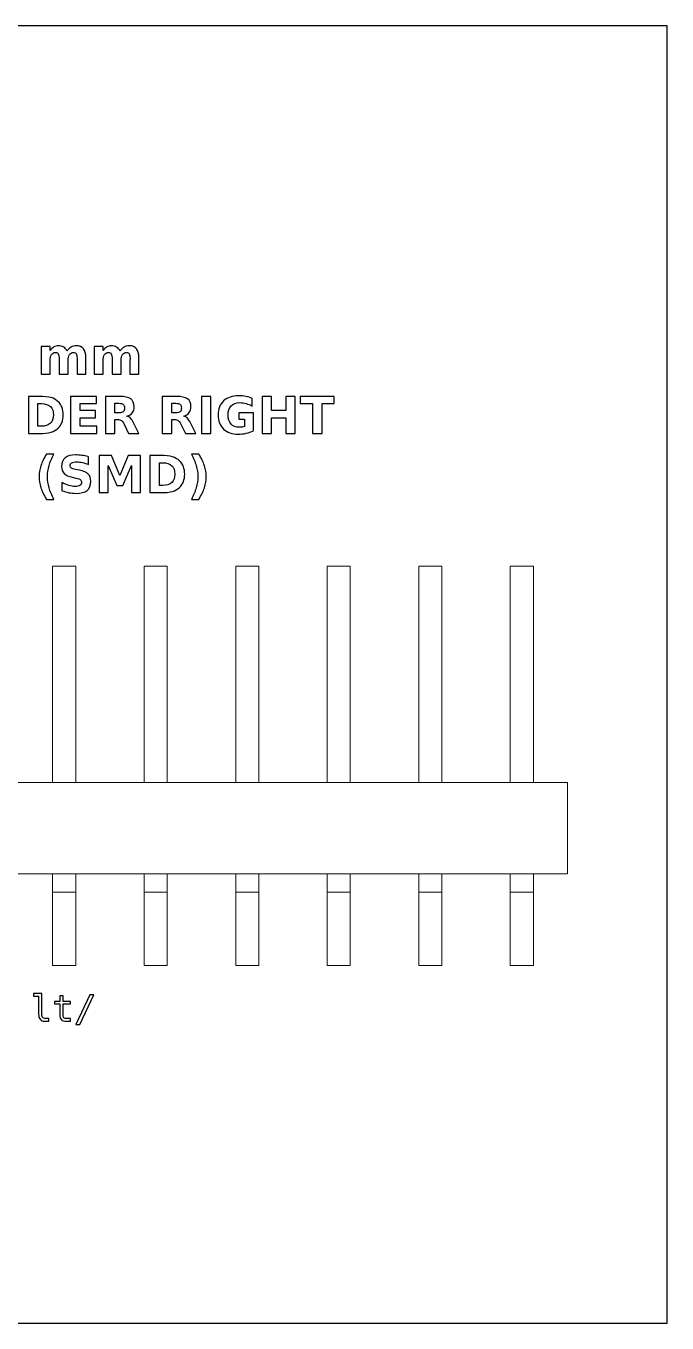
# Model space of a CAD drawing. Header units: centimetres. Extents: x -12.3 to -8.7, y -16.65 to -13.05.
# Drawn here: x -10.479 to -8.7, y -16.65 to -13.05 of the extents above; entities that cross this region are included whole.
import ezdxf

# ---------------------------------------------------------------- set-up
doc = ezdxf.new("R2010")
doc.units = ezdxf.units.CM
doc.header["$MEASUREMENT"] = 0
doc.layers.add('Layer 1', color=7, linetype='Continuous')

msp = doc.modelspace()

# ---------------------------------------------------------------- linework, layer by layer
at = {"layer": 'Layer 1', "color": 7}
msp.add_lwpolyline([(-12.3, -16.65), (-8.7, -16.65), (-8.7, -13.05), (-12.3, -13.05), (-12.3, -16.65)], close=True, dxfattribs=at)
at = {"layer": 'Layer 1', "color": 7, "lineweight": 20}
for points in [[(-10.405, -15.14955), (-10.341, -15.14955), (-10.341, -14.54955), (-10.405, -14.54955), (-10.405, -15.14955)], [(-10.151, -15.14955), (-10.087, -15.14955), (-10.087, -14.54955), (-10.151, -14.54955), (-10.151, -15.14955)], [(-9.897, -15.14955), (-9.833, -15.14955), (-9.833, -14.54955), (-9.897, -14.54955), (-9.897, -15.14955)], [(-9.643, -15.14955), (-9.579, -15.14955), (-9.579, -14.54955), (-9.643, -14.54955), (-9.643, -15.14955)], [(-9.389, -15.14955), (-9.325, -15.14955), (-9.325, -14.54955), (-9.389, -14.54955), (-9.389, -15.14955)], [(-9.135, -15.14955), (-9.071, -15.14955), (-9.071, -14.54955), (-9.135, -14.54955), (-9.135, -15.14955)], [(-12.024, -15.40355), (-8.976, -15.40355), (-8.976, -15.14955), (-12.024, -15.14955), (-12.024, -15.40355)], [(-10.405, -15.45455), (-10.341, -15.45455), (-10.341, -15.40355), (-10.405, -15.40355), (-10.405, -15.45455)], [(-10.151, -15.45455), (-10.087, -15.45455), (-10.087, -15.40355), (-10.151, -15.40355), (-10.151, -15.45455)], [(-9.897, -15.45455), (-9.833, -15.45455), (-9.833, -15.40355), (-9.897, -15.40355), (-9.897, -15.45455)], [(-9.643, -15.45455), (-9.579, -15.45455), (-9.579, -15.40355), (-9.643, -15.40355), (-9.643, -15.45455)], [(-9.389, -15.45455), (-9.325, -15.45455), (-9.325, -15.40355), (-9.389, -15.40355), (-9.389, -15.45455)], [(-9.135, -15.45455), (-9.071, -15.45455), (-9.071, -15.40355), (-9.135, -15.40355), (-9.135, -15.45455)], [(-10.405, -15.65755), (-10.341, -15.65755), (-10.341, -15.45455), (-10.405, -15.45455), (-10.405, -15.65755)], [(-10.151, -15.65755), (-10.087, -15.65755), (-10.087, -15.45455), (-10.151, -15.45455), (-10.151, -15.65755)], [(-9.897, -15.65755), (-9.833, -15.65755), (-9.833, -15.45455), (-9.897, -15.45455), (-9.897, -15.65755)], [(-9.643, -15.65755), (-9.579, -15.65755), (-9.579, -15.45455), (-9.643, -15.45455), (-9.643, -15.65755)], [(-9.389, -15.65755), (-9.325, -15.65755), (-9.325, -15.45455), (-9.389, -15.45455), (-9.389, -15.65755)], [(-9.135, -15.65755), (-9.071, -15.65755), (-9.071, -15.45455), (-9.135, -15.45455), (-9.135, -15.65755)]]:
    msp.add_lwpolyline(points, close=True, dxfattribs=at)
at = {"layer": 'Layer 1', "color": 250}
for points, knots in [([(-10.36502, -13.95242), (-10.36189, -13.94765), (-10.3582, -13.944), (-10.35389, -13.94151), (-10.35389, -13.94151), (-10.34959, -13.93899), (-10.34489, -13.93775), (-10.33974, -13.93775), (-10.33974, -13.93775), (-10.33087, -13.93775), (-10.32412, -13.94048), (-10.31949, -13.94596), (-10.31949, -13.94596), (-10.31485, -13.95141), (-10.31252, -13.95936), (-10.31252, -13.96978), (-10.31252, -13.96978), (-10.31252, -13.96978), (-10.31252, -14.01677), (-10.31252, -14.01677), (-10.31252, -14.01677), (-10.31252, -14.01677), (-10.33734, -14.01677), (-10.33734, -14.01677), (-10.33734, -14.01677), (-10.33734, -14.01677), (-10.33734, -13.97653), (-10.33734, -13.97653), (-10.33734, -13.97653), (-10.33729, -13.97594), (-10.33727, -13.97533), (-10.33724, -13.97467), (-10.33724, -13.97467), (-10.33722, -13.97404), (-10.3372, -13.97312), (-10.3372, -13.97192), (-10.3372, -13.97192), (-10.3372, -13.96646), (-10.33799, -13.96249), (-10.33962, -13.96004), (-10.33962, -13.96004), (-10.34122, -13.95757), (-10.3438, -13.95635), (-10.34738, -13.95635), (-10.34738, -13.95635), (-10.35208, -13.95635), (-10.35568, -13.95828), (-10.35824, -13.96214), (-10.35824, -13.96214), (-10.36078, -13.96599), (-10.3621, -13.97157), (-10.3622, -13.97888), (-10.3622, -13.97888), (-10.3622, -13.97888), (-10.3622, -14.01677), (-10.3622, -14.01677), (-10.3622, -14.01677), (-10.3622, -14.01677), (-10.38701, -14.01677), (-10.38701, -14.01677), (-10.38701, -14.01677), (-10.38701, -14.01677), (-10.38701, -13.97653), (-10.38701, -13.97653), (-10.38701, -13.97653), (-10.38701, -13.96799), (-10.38774, -13.96249), (-10.38922, -13.96004), (-10.38922, -13.96004), (-10.39068, -13.95757), (-10.39329, -13.95635), (-10.39705, -13.95635), (-10.39705, -13.95635), (-10.4018, -13.95635), (-10.40545, -13.9583), (-10.40801, -13.96218), (-10.40801, -13.96218), (-10.41057, -13.96606), (-10.41187, -13.97159), (-10.41187, -13.97881), (-10.41187, -13.97881), (-10.41187, -13.97881), (-10.41187, -14.01677), (-10.41187, -14.01677), (-10.41187, -14.01677), (-10.41187, -14.01677), (-10.43668, -14.01677), (-10.43668, -14.01677), (-10.43668, -14.01677), (-10.43668, -14.01677), (-10.43668, -13.93961), (-10.43668, -13.93961), (-10.43668, -13.93961), (-10.43668, -13.93961), (-10.41187, -13.93961), (-10.41187, -13.93961), (-10.41187, -13.93961), (-10.41187, -13.93961), (-10.41187, -13.95092), (-10.41187, -13.95092), (-10.41187, -13.95092), (-10.40883, -13.94654), (-10.40535, -13.94328), (-10.40142, -13.94106), (-10.40142, -13.94106), (-10.3975, -13.93885), (-10.39317, -13.93775), (-10.38844, -13.93775), (-10.38844, -13.93775), (-10.38313, -13.93775), (-10.3784, -13.93904), (-10.37433, -13.94161), (-10.37433, -13.94161), (-10.37024, -13.94419), (-10.36713, -13.94779), (-10.36502, -13.95242)], [0, 0, 0, 0, 0.0344828, 0.0344828, 0.0344828, 0.0344828, 0.0689655, 0.0689655, 0.0689655, 0.0689655, 0.1034483, 0.1034483, 0.1034483, 0.1034483, 0.137931, 0.137931, 0.137931, 0.137931, 0.1724138, 0.1724138, 0.1724138, 0.1724138, 0.2068966, 0.2068966, 0.2068966, 0.2068966, 0.2413793, 0.2413793, 0.2413793, 0.2413793, 0.2758621, 0.2758621, 0.2758621, 0.2758621, 0.3103448, 0.3103448, 0.3103448, 0.3103448, 0.3448276, 0.3448276, 0.3448276, 0.3448276, 0.3793103, 0.3793103, 0.3793103, 0.3793103, 0.4137931, 0.4137931, 0.4137931, 0.4137931, 0.4482759, 0.4482759, 0.4482759, 0.4482759, 0.4827586, 0.4827586, 0.4827586, 0.4827586, 0.5172414, 0.5172414, 0.5172414, 0.5172414, 0.5517241, 0.5517241, 0.5517241, 0.5517241, 0.5862069, 0.5862069, 0.5862069, 0.5862069, 0.6206897, 0.6206897, 0.6206897, 0.6206897, 0.6551724, 0.6551724, 0.6551724, 0.6551724, 0.6896552, 0.6896552, 0.6896552, 0.6896552, 0.7241379, 0.7241379, 0.7241379, 0.7241379, 0.7586207, 0.7586207, 0.7586207, 0.7586207, 0.7931034, 0.7931034, 0.7931034, 0.7931034, 0.8275862, 0.8275862, 0.8275862, 0.8275862, 0.862069, 0.862069, 0.862069, 0.862069, 0.8965517, 0.8965517, 0.8965517, 0.8965517, 0.9310345, 0.9310345, 0.9310345, 0.9310345, 0.9655172, 0.9655172, 0.9655172, 0.9655172, 1, 1, 1, 1]), ([(-10.21798, -13.95242), (-10.21485, -13.94765), (-10.21116, -13.944), (-10.20685, -13.94151), (-10.20685, -13.94151), (-10.20255, -13.93899), (-10.19785, -13.93775), (-10.1927, -13.93775), (-10.1927, -13.93775), (-10.18383, -13.93775), (-10.17708, -13.94048), (-10.17245, -13.94596), (-10.17245, -13.94596), (-10.16781, -13.95141), (-10.16548, -13.95936), (-10.16548, -13.96978), (-10.16548, -13.96978), (-10.16548, -13.96978), (-10.16548, -14.01677), (-10.16548, -14.01677), (-10.16548, -14.01677), (-10.16548, -14.01677), (-10.1903, -14.01677), (-10.1903, -14.01677), (-10.1903, -14.01677), (-10.1903, -14.01677), (-10.1903, -13.97653), (-10.1903, -13.97653), (-10.1903, -13.97653), (-10.19025, -13.97594), (-10.19023, -13.97533), (-10.1902, -13.97467), (-10.1902, -13.97467), (-10.19018, -13.97404), (-10.19016, -13.97312), (-10.19016, -13.97192), (-10.19016, -13.97192), (-10.19016, -13.96646), (-10.19095, -13.96249), (-10.19258, -13.96004), (-10.19258, -13.96004), (-10.19418, -13.95757), (-10.19676, -13.95635), (-10.20034, -13.95635), (-10.20034, -13.95635), (-10.20504, -13.95635), (-10.20864, -13.95828), (-10.2112, -13.96214), (-10.2112, -13.96214), (-10.21374, -13.96599), (-10.21506, -13.97157), (-10.21516, -13.97888), (-10.21516, -13.97888), (-10.21516, -13.97888), (-10.21516, -14.01677), (-10.21516, -14.01677), (-10.21516, -14.01677), (-10.21516, -14.01677), (-10.23997, -14.01677), (-10.23997, -14.01677), (-10.23997, -14.01677), (-10.23997, -14.01677), (-10.23997, -13.97653), (-10.23997, -13.97653), (-10.23997, -13.97653), (-10.23997, -13.96799), (-10.2407, -13.96249), (-10.24218, -13.96004), (-10.24218, -13.96004), (-10.24364, -13.95757), (-10.24625, -13.95635), (-10.25001, -13.95635), (-10.25001, -13.95635), (-10.25476, -13.95635), (-10.25841, -13.9583), (-10.26097, -13.96218), (-10.26097, -13.96218), (-10.26353, -13.96606), (-10.26483, -13.97159), (-10.26483, -13.97881), (-10.26483, -13.97881), (-10.26483, -13.97881), (-10.26483, -14.01677), (-10.26483, -14.01677), (-10.26483, -14.01677), (-10.26483, -14.01677), (-10.28964, -14.01677), (-10.28964, -14.01677), (-10.28964, -14.01677), (-10.28964, -14.01677), (-10.28964, -13.93961), (-10.28964, -13.93961), (-10.28964, -13.93961), (-10.28964, -13.93961), (-10.26483, -13.93961), (-10.26483, -13.93961), (-10.26483, -13.93961), (-10.26483, -13.93961), (-10.26483, -13.95092), (-10.26483, -13.95092), (-10.26483, -13.95092), (-10.26179, -13.94654), (-10.25831, -13.94328), (-10.25438, -13.94106), (-10.25438, -13.94106), (-10.25046, -13.93885), (-10.24613, -13.93775), (-10.2414, -13.93775), (-10.2414, -13.93775), (-10.23609, -13.93775), (-10.23136, -13.93904), (-10.22729, -13.94161), (-10.22729, -13.94161), (-10.2232, -13.94419), (-10.22009, -13.94779), (-10.21798, -13.95242)], [0, 0, 0, 0, 0.0344828, 0.0344828, 0.0344828, 0.0344828, 0.0689655, 0.0689655, 0.0689655, 0.0689655, 0.1034483, 0.1034483, 0.1034483, 0.1034483, 0.137931, 0.137931, 0.137931, 0.137931, 0.1724138, 0.1724138, 0.1724138, 0.1724138, 0.2068966, 0.2068966, 0.2068966, 0.2068966, 0.2413793, 0.2413793, 0.2413793, 0.2413793, 0.2758621, 0.2758621, 0.2758621, 0.2758621, 0.3103448, 0.3103448, 0.3103448, 0.3103448, 0.3448276, 0.3448276, 0.3448276, 0.3448276, 0.3793103, 0.3793103, 0.3793103, 0.3793103, 0.4137931, 0.4137931, 0.4137931, 0.4137931, 0.4482759, 0.4482759, 0.4482759, 0.4482759, 0.4827586, 0.4827586, 0.4827586, 0.4827586, 0.5172414, 0.5172414, 0.5172414, 0.5172414, 0.5517241, 0.5517241, 0.5517241, 0.5517241, 0.5862069, 0.5862069, 0.5862069, 0.5862069, 0.6206897, 0.6206897, 0.6206897, 0.6206897, 0.6551724, 0.6551724, 0.6551724, 0.6551724, 0.6896552, 0.6896552, 0.6896552, 0.6896552, 0.7241379, 0.7241379, 0.7241379, 0.7241379, 0.7586207, 0.7586207, 0.7586207, 0.7586207, 0.7931034, 0.7931034, 0.7931034, 0.7931034, 0.8275862, 0.8275862, 0.8275862, 0.8275862, 0.862069, 0.862069, 0.862069, 0.862069, 0.8965517, 0.8965517, 0.8965517, 0.8965517, 0.9310345, 0.9310345, 0.9310345, 0.9310345, 0.9655172, 0.9655172, 0.9655172, 0.9655172, 1, 1, 1, 1]), ([(-10.47218, -14.07815), (-10.47218, -14.07815), (-10.44419, -14.07815), (-10.44419, -14.07815), (-10.44419, -14.07815), (-10.42858, -14.07815), (-10.41696, -14.07926), (-10.40932, -14.08149), (-10.40932, -14.08149), (-10.40167, -14.08372), (-10.39511, -14.08749), (-10.38963, -14.09283), (-10.38963, -14.09283), (-10.38481, -14.09746), (-10.38124, -14.10282), (-10.37888, -14.10889), (-10.37888, -14.10889), (-10.37656, -14.11493), (-10.37538, -14.1218), (-10.37538, -14.12949), (-10.37538, -14.12949), (-10.37538, -14.13725), (-10.37656, -14.14417), (-10.37888, -14.15026), (-10.37888, -14.15026), (-10.38124, -14.15635), (-10.38481, -14.16171), (-10.38963, -14.16634), (-10.38963, -14.16634), (-10.39516, -14.17168), (-10.40177, -14.17545), (-10.40948, -14.17768), (-10.40948, -14.17768), (-10.4172, -14.17991), (-10.42877, -14.18102), (-10.44419, -14.18102), (-10.44419, -14.18102), (-10.44419, -14.18102), (-10.47218, -14.18102), (-10.47218, -14.18102), (-10.47218, -14.18102), (-10.47218, -14.18102), (-10.47218, -14.07815), (-10.47218, -14.07815)], [0, 0, 0, 0, 0.0909091, 0.0909091, 0.0909091, 0.0909091, 0.1818182, 0.1818182, 0.1818182, 0.1818182, 0.2727273, 0.2727273, 0.2727273, 0.2727273, 0.3636364, 0.3636364, 0.3636364, 0.3636364, 0.4545455, 0.4545455, 0.4545455, 0.4545455, 0.5454545, 0.5454545, 0.5454545, 0.5454545, 0.6363636, 0.6363636, 0.6363636, 0.6363636, 0.7272727, 0.7272727, 0.7272727, 0.7272727, 0.8181818, 0.8181818, 0.8181818, 0.8181818, 0.9090909, 0.9090909, 0.9090909, 0.9090909, 1, 1, 1, 1]), ([(-10.44565, -14.09821), (-10.44565, -14.09821), (-10.44565, -14.16096), (-10.44565, -14.16096), (-10.44565, -14.16096), (-10.44565, -14.16096), (-10.43615, -14.16096), (-10.43615, -14.16096), (-10.43615, -14.16096), (-10.42531, -14.16096), (-10.41703, -14.15828), (-10.41132, -14.15289), (-10.41132, -14.15289), (-10.4056, -14.14753), (-10.40273, -14.13972), (-10.40273, -14.12949), (-10.40273, -14.12949), (-10.40273, -14.11928), (-10.40558, -14.11152), (-10.41127, -14.10621), (-10.41127, -14.10621), (-10.41696, -14.10087), (-10.42526, -14.09821), (-10.43615, -14.09821), (-10.43615, -14.09821), (-10.43615, -14.09821), (-10.44565, -14.09821), (-10.44565, -14.09821)], [0, 0, 0, 0, 0.1428571, 0.1428571, 0.1428571, 0.1428571, 0.2857143, 0.2857143, 0.2857143, 0.2857143, 0.4285714, 0.4285714, 0.4285714, 0.4285714, 0.5714286, 0.5714286, 0.5714286, 0.5714286, 0.7142857, 0.7142857, 0.7142857, 0.7142857, 0.8571429, 0.8571429, 0.8571429, 0.8571429, 1, 1, 1, 1]), ([(-10.35506, -14.07815), (-10.35506, -14.07815), (-10.28347, -14.07815), (-10.28347, -14.07815), (-10.28347, -14.07815), (-10.28347, -14.07815), (-10.28347, -14.09821), (-10.28347, -14.09821), (-10.28347, -14.09821), (-10.28347, -14.09821), (-10.32853, -14.09821), (-10.32853, -14.09821), (-10.32853, -14.09821), (-10.32853, -14.09821), (-10.32853, -14.11736), (-10.32853, -14.11736), (-10.32853, -14.11736), (-10.32853, -14.11736), (-10.28618, -14.11736), (-10.28618, -14.11736), (-10.28618, -14.11736), (-10.28618, -14.11736), (-10.28618, -14.13742), (-10.28618, -14.13742), (-10.28618, -14.13742), (-10.28618, -14.13742), (-10.32853, -14.13742), (-10.32853, -14.13742), (-10.32853, -14.13742), (-10.32853, -14.13742), (-10.32853, -14.16096), (-10.32853, -14.16096), (-10.32853, -14.16096), (-10.32853, -14.16096), (-10.28197, -14.16096), (-10.28197, -14.16096), (-10.28197, -14.16096), (-10.28197, -14.16096), (-10.28197, -14.18102), (-10.28197, -14.18102), (-10.28197, -14.18102), (-10.28197, -14.18102), (-10.35506, -14.18102), (-10.35506, -14.18102), (-10.35506, -14.18102), (-10.35506, -14.18102), (-10.35506, -14.07815), (-10.35506, -14.07815)], [0, 0, 0, 0, 0.0833333, 0.0833333, 0.0833333, 0.0833333, 0.1666667, 0.1666667, 0.1666667, 0.1666667, 0.25, 0.25, 0.25, 0.25, 0.3333333, 0.3333333, 0.3333333, 0.3333333, 0.4166667, 0.4166667, 0.4166667, 0.4166667, 0.5, 0.5, 0.5, 0.5, 0.5833333, 0.5833333, 0.5833333, 0.5833333, 0.6666667, 0.6666667, 0.6666667, 0.6666667, 0.75, 0.75, 0.75, 0.75, 0.8333333, 0.8333333, 0.8333333, 0.8333333, 0.9166667, 0.9166667, 0.9166667, 0.9166667, 1, 1, 1, 1]), ([(-10.23213, -14.1421), (-10.23213, -14.1421), (-10.23213, -14.18102), (-10.23213, -14.18102), (-10.23213, -14.18102), (-10.23213, -14.18102), (-10.25866, -14.18102), (-10.25866, -14.18102), (-10.25866, -14.18102), (-10.25866, -14.18102), (-10.25866, -14.07815), (-10.25866, -14.07815), (-10.25866, -14.07815), (-10.25866, -14.07815), (-10.21814, -14.07815), (-10.21814, -14.07815), (-10.21814, -14.07815), (-10.20459, -14.07815), (-10.19464, -14.08043), (-10.18834, -14.08497), (-10.18834, -14.08497), (-10.18202, -14.08951), (-10.17886, -14.09671), (-10.17886, -14.10654), (-10.17886, -14.10654), (-10.17886, -14.11333), (-10.18051, -14.11893), (-10.18378, -14.12328), (-10.18378, -14.12328), (-10.18707, -14.12766), (-10.19203, -14.13088), (-10.19864, -14.13293), (-10.19864, -14.13293), (-10.19502, -14.13377), (-10.19175, -14.13563), (-10.18888, -14.13855), (-10.18888, -14.13855), (-10.18601, -14.14146), (-10.18312, -14.14588), (-10.18018, -14.15181), (-10.18018, -14.15181), (-10.18018, -14.15181), (-10.16576, -14.18102), (-10.16576, -14.18102), (-10.16576, -14.18102), (-10.16576, -14.18102), (-10.19403, -14.18102), (-10.19403, -14.18102), (-10.19403, -14.18102), (-10.19403, -14.18102), (-10.20657, -14.15546), (-10.20657, -14.15546), (-10.20657, -14.15546), (-10.20908, -14.15033), (-10.21165, -14.1468), (-10.21426, -14.14492), (-10.21426, -14.14492), (-10.21685, -14.14304), (-10.2203, -14.1421), (-10.22463, -14.1421), (-10.22463, -14.1421), (-10.22463, -14.1421), (-10.23213, -14.1421), (-10.23213, -14.1421)], [0, 0, 0, 0, 0.0625, 0.0625, 0.0625, 0.0625, 0.125, 0.125, 0.125, 0.125, 0.1875, 0.1875, 0.1875, 0.1875, 0.25, 0.25, 0.25, 0.25, 0.3125, 0.3125, 0.3125, 0.3125, 0.375, 0.375, 0.375, 0.375, 0.4375, 0.4375, 0.4375, 0.4375, 0.5, 0.5, 0.5, 0.5, 0.5625, 0.5625, 0.5625, 0.5625, 0.625, 0.625, 0.625, 0.625, 0.6875, 0.6875, 0.6875, 0.6875, 0.75, 0.75, 0.75, 0.75, 0.8125, 0.8125, 0.8125, 0.8125, 0.875, 0.875, 0.875, 0.875, 0.9375, 0.9375, 0.9375, 0.9375, 1, 1, 1, 1]), ([(-10.22096, -14.12378), (-10.21541, -14.12378), (-10.21141, -14.12274), (-10.20901, -14.12067), (-10.20901, -14.12067), (-10.20659, -14.1186), (-10.20539, -14.11519), (-10.20539, -14.11046), (-10.20539, -14.11046), (-10.20539, -14.10578), (-10.20659, -14.10242), (-10.20901, -14.1004), (-10.20901, -14.1004), (-10.21141, -14.09838), (-10.21541, -14.09737), (-10.22096, -14.09737), (-10.22096, -14.09737), (-10.22096, -14.09737), (-10.23213, -14.09737), (-10.23213, -14.09737), (-10.23213, -14.09737), (-10.23213, -14.09737), (-10.23213, -14.12378), (-10.23213, -14.12378), (-10.23213, -14.12378), (-10.23213, -14.12378), (-10.22096, -14.12378), (-10.22096, -14.12378)], [0, 0, 0, 0, 0.1428571, 0.1428571, 0.1428571, 0.1428571, 0.2857143, 0.2857143, 0.2857143, 0.2857143, 0.4285714, 0.4285714, 0.4285714, 0.4285714, 0.5714286, 0.5714286, 0.5714286, 0.5714286, 0.7142857, 0.7142857, 0.7142857, 0.7142857, 0.8571429, 0.8571429, 0.8571429, 0.8571429, 1, 1, 1, 1]), ([(-10.07435, -14.1421), (-10.07435, -14.1421), (-10.07435, -14.18102), (-10.07435, -14.18102), (-10.07435, -14.18102), (-10.07435, -14.18102), (-10.10088, -14.18102), (-10.10088, -14.18102), (-10.10088, -14.18102), (-10.10088, -14.18102), (-10.10088, -14.07815), (-10.10088, -14.07815), (-10.10088, -14.07815), (-10.10088, -14.07815), (-10.06036, -14.07815), (-10.06036, -14.07815), (-10.06036, -14.07815), (-10.04681, -14.07815), (-10.03686, -14.08043), (-10.03056, -14.08497), (-10.03056, -14.08497), (-10.02424, -14.08951), (-10.02108, -14.09671), (-10.02108, -14.10654), (-10.02108, -14.10654), (-10.02108, -14.11333), (-10.02273, -14.11893), (-10.026, -14.12328), (-10.026, -14.12328), (-10.02929, -14.12766), (-10.03425, -14.13088), (-10.04086, -14.13293), (-10.04086, -14.13293), (-10.03724, -14.13377), (-10.03397, -14.13563), (-10.0311, -14.13855), (-10.0311, -14.13855), (-10.02823, -14.14146), (-10.02534, -14.14588), (-10.0224, -14.15181), (-10.0224, -14.15181), (-10.0224, -14.15181), (-10.00798, -14.18102), (-10.00798, -14.18102), (-10.00798, -14.18102), (-10.00798, -14.18102), (-10.03625, -14.18102), (-10.03625, -14.18102), (-10.03625, -14.18102), (-10.03625, -14.18102), (-10.04879, -14.15546), (-10.04879, -14.15546), (-10.04879, -14.15546), (-10.0513, -14.15033), (-10.05387, -14.1468), (-10.05648, -14.14492), (-10.05648, -14.14492), (-10.05907, -14.14304), (-10.06252, -14.1421), (-10.06685, -14.1421), (-10.06685, -14.1421), (-10.06685, -14.1421), (-10.07435, -14.1421), (-10.07435, -14.1421)], [0, 0, 0, 0, 0.0625, 0.0625, 0.0625, 0.0625, 0.125, 0.125, 0.125, 0.125, 0.1875, 0.1875, 0.1875, 0.1875, 0.25, 0.25, 0.25, 0.25, 0.3125, 0.3125, 0.3125, 0.3125, 0.375, 0.375, 0.375, 0.375, 0.4375, 0.4375, 0.4375, 0.4375, 0.5, 0.5, 0.5, 0.5, 0.5625, 0.5625, 0.5625, 0.5625, 0.625, 0.625, 0.625, 0.625, 0.6875, 0.6875, 0.6875, 0.6875, 0.75, 0.75, 0.75, 0.75, 0.8125, 0.8125, 0.8125, 0.8125, 0.875, 0.875, 0.875, 0.875, 0.9375, 0.9375, 0.9375, 0.9375, 1, 1, 1, 1]), ([(-10.06318, -14.12378), (-10.05763, -14.12378), (-10.05363, -14.12274), (-10.05123, -14.12067), (-10.05123, -14.12067), (-10.04881, -14.1186), (-10.04761, -14.11519), (-10.04761, -14.11046), (-10.04761, -14.11046), (-10.04761, -14.10578), (-10.04881, -14.10242), (-10.05123, -14.1004), (-10.05123, -14.1004), (-10.05363, -14.09838), (-10.05763, -14.09737), (-10.06318, -14.09737), (-10.06318, -14.09737), (-10.06318, -14.09737), (-10.07435, -14.09737), (-10.07435, -14.09737), (-10.07435, -14.09737), (-10.07435, -14.09737), (-10.07435, -14.12378), (-10.07435, -14.12378), (-10.07435, -14.12378), (-10.07435, -14.12378), (-10.06318, -14.12378), (-10.06318, -14.12378)], [0, 0, 0, 0, 0.1428571, 0.1428571, 0.1428571, 0.1428571, 0.2857143, 0.2857143, 0.2857143, 0.2857143, 0.4285714, 0.4285714, 0.4285714, 0.4285714, 0.5714286, 0.5714286, 0.5714286, 0.5714286, 0.7142857, 0.7142857, 0.7142857, 0.7142857, 0.8571429, 0.8571429, 0.8571429, 0.8571429, 1, 1, 1, 1]), ([(-9.99223, -14.07815), (-9.99223, -14.07815), (-9.9657, -14.07815), (-9.9657, -14.07815), (-9.9657, -14.07815), (-9.9657, -14.07815), (-9.9657, -14.18102), (-9.9657, -14.18102), (-9.9657, -14.18102), (-9.9657, -14.18102), (-9.99223, -14.18102), (-9.99223, -14.18102), (-9.99223, -14.18102), (-9.99223, -14.18102), (-9.99223, -14.07815), (-9.99223, -14.07815)], [0, 0, 0, 0, 0.25, 0.25, 0.25, 0.25, 0.5, 0.5, 0.5, 0.5, 0.75, 0.75, 0.75, 0.75, 1, 1, 1, 1]), ([(-9.84727, -14.17338), (-9.85388, -14.1766), (-9.86074, -14.179), (-9.86787, -14.18062), (-9.86787, -14.18062), (-9.875, -14.18222), (-9.88233, -14.18302), (-9.88993, -14.18302), (-9.88993, -14.18302), (-9.90705, -14.18302), (-9.92062, -14.17822), (-9.93064, -14.16865), (-9.93064, -14.16865), (-9.94066, -14.15908), (-9.94567, -14.1461), (-9.94567, -14.12968), (-9.94567, -14.12968), (-9.94567, -14.1131), (-9.94056, -14.10007), (-9.93038, -14.09054), (-9.93038, -14.09054), (-9.92017, -14.08104), (-9.9062, -14.07629), (-9.88847, -14.07629), (-9.88847, -14.07629), (-9.88163, -14.07629), (-9.87507, -14.07693), (-9.86879, -14.07822), (-9.86879, -14.07822), (-9.86253, -14.07951), (-9.8566, -14.08142), (-9.85105, -14.08394), (-9.85105, -14.08394), (-9.85105, -14.08394), (-9.85105, -14.10522), (-9.85105, -14.10522), (-9.85105, -14.10522), (-9.85679, -14.10195), (-9.86251, -14.09953), (-9.86818, -14.09793), (-9.86818, -14.09793), (-9.87384, -14.09631), (-9.87953, -14.09551), (-9.88523, -14.09551), (-9.88523, -14.09551), (-9.89581, -14.09551), (-9.90395, -14.09847), (-9.90966, -14.10437), (-9.90966, -14.10437), (-9.91538, -14.11028), (-9.91825, -14.11872), (-9.91825, -14.12968), (-9.91825, -14.12968), (-9.91825, -14.14057), (-9.91549, -14.14899), (-9.90997, -14.15491), (-9.90997, -14.15491), (-9.90446, -14.16084), (-9.89663, -14.1638), (-9.88647, -14.1638), (-9.88647, -14.1638), (-9.88372, -14.1638), (-9.88116, -14.16364), (-9.87878, -14.16329), (-9.87878, -14.16329), (-9.87641, -14.16293), (-9.87429, -14.16239), (-9.87241, -14.16166), (-9.87241, -14.16166), (-9.87241, -14.16166), (-9.87241, -14.14167), (-9.87241, -14.14167), (-9.87241, -14.14167), (-9.87241, -14.14167), (-9.88859, -14.14167), (-9.88859, -14.14167), (-9.88859, -14.14167), (-9.88859, -14.14167), (-9.88859, -14.12389), (-9.88859, -14.12389), (-9.88859, -14.12389), (-9.88859, -14.12389), (-9.84727, -14.12389), (-9.84727, -14.12389), (-9.84727, -14.12389), (-9.84727, -14.12389), (-9.84727, -14.17338), (-9.84727, -14.17338)], [0, 0, 0, 0, 0.0454545, 0.0454545, 0.0454545, 0.0454545, 0.0909091, 0.0909091, 0.0909091, 0.0909091, 0.1363636, 0.1363636, 0.1363636, 0.1363636, 0.1818182, 0.1818182, 0.1818182, 0.1818182, 0.2272727, 0.2272727, 0.2272727, 0.2272727, 0.2727273, 0.2727273, 0.2727273, 0.2727273, 0.3181818, 0.3181818, 0.3181818, 0.3181818, 0.3636364, 0.3636364, 0.3636364, 0.3636364, 0.4090909, 0.4090909, 0.4090909, 0.4090909, 0.4545455, 0.4545455, 0.4545455, 0.4545455, 0.5, 0.5, 0.5, 0.5, 0.5454545, 0.5454545, 0.5454545, 0.5454545, 0.5909091, 0.5909091, 0.5909091, 0.5909091, 0.6363636, 0.6363636, 0.6363636, 0.6363636, 0.6818182, 0.6818182, 0.6818182, 0.6818182, 0.7272727, 0.7272727, 0.7272727, 0.7272727, 0.7727273, 0.7727273, 0.7727273, 0.7727273, 0.8181818, 0.8181818, 0.8181818, 0.8181818, 0.8636364, 0.8636364, 0.8636364, 0.8636364, 0.9090909, 0.9090909, 0.9090909, 0.9090909, 0.9545455, 0.9545455, 0.9545455, 0.9545455, 1, 1, 1, 1]), ([(-9.82391, -14.07815), (-9.82391, -14.07815), (-9.79738, -14.07815), (-9.79738, -14.07815), (-9.79738, -14.07815), (-9.79738, -14.07815), (-9.79738, -14.11736), (-9.79738, -14.11736), (-9.79738, -14.11736), (-9.79738, -14.11736), (-9.75825, -14.11736), (-9.75825, -14.11736), (-9.75825, -14.11736), (-9.75825, -14.11736), (-9.75825, -14.07815), (-9.75825, -14.07815), (-9.75825, -14.07815), (-9.75825, -14.07815), (-9.73172, -14.07815), (-9.73172, -14.07815), (-9.73172, -14.07815), (-9.73172, -14.07815), (-9.73172, -14.18102), (-9.73172, -14.18102), (-9.73172, -14.18102), (-9.73172, -14.18102), (-9.75825, -14.18102), (-9.75825, -14.18102), (-9.75825, -14.18102), (-9.75825, -14.18102), (-9.75825, -14.13742), (-9.75825, -14.13742), (-9.75825, -14.13742), (-9.75825, -14.13742), (-9.79738, -14.13742), (-9.79738, -14.13742), (-9.79738, -14.13742), (-9.79738, -14.13742), (-9.79738, -14.18102), (-9.79738, -14.18102), (-9.79738, -14.18102), (-9.79738, -14.18102), (-9.82391, -14.18102), (-9.82391, -14.18102), (-9.82391, -14.18102), (-9.82391, -14.18102), (-9.82391, -14.07815), (-9.82391, -14.07815)], [0, 0, 0, 0, 0.0833333, 0.0833333, 0.0833333, 0.0833333, 0.1666667, 0.1666667, 0.1666667, 0.1666667, 0.25, 0.25, 0.25, 0.25, 0.3333333, 0.3333333, 0.3333333, 0.3333333, 0.4166667, 0.4166667, 0.4166667, 0.4166667, 0.5, 0.5, 0.5, 0.5, 0.5833333, 0.5833333, 0.5833333, 0.5833333, 0.6666667, 0.6666667, 0.6666667, 0.6666667, 0.75, 0.75, 0.75, 0.75, 0.8333333, 0.8333333, 0.8333333, 0.8333333, 0.9166667, 0.9166667, 0.9166667, 0.9166667, 1, 1, 1, 1]), ([(-9.7181, -14.07815), (-9.7181, -14.07815), (-9.6233, -14.07815), (-9.6233, -14.07815), (-9.6233, -14.07815), (-9.6233, -14.07815), (-9.6233, -14.09821), (-9.6233, -14.09821), (-9.6233, -14.09821), (-9.6233, -14.09821), (-9.6574, -14.09821), (-9.6574, -14.09821), (-9.6574, -14.09821), (-9.6574, -14.09821), (-9.6574, -14.18102), (-9.6574, -14.18102), (-9.6574, -14.18102), (-9.6574, -14.18102), (-9.68393, -14.18102), (-9.68393, -14.18102), (-9.68393, -14.18102), (-9.68393, -14.18102), (-9.68393, -14.09821), (-9.68393, -14.09821), (-9.68393, -14.09821), (-9.68393, -14.09821), (-9.7181, -14.09821), (-9.7181, -14.09821), (-9.7181, -14.09821), (-9.7181, -14.09821), (-9.7181, -14.07815), (-9.7181, -14.07815)], [0, 0, 0, 0, 0.125, 0.125, 0.125, 0.125, 0.25, 0.25, 0.25, 0.25, 0.375, 0.375, 0.375, 0.375, 0.5, 0.5, 0.5, 0.5, 0.625, 0.625, 0.625, 0.625, 0.75, 0.75, 0.75, 0.75, 0.875, 0.875, 0.875, 0.875, 1, 1, 1, 1]), ([(-10.40159, -14.36387), (-10.40159, -14.36387), (-10.42205, -14.36387), (-10.42205, -14.36387), (-10.42205, -14.36387), (-10.42908, -14.35254), (-10.43428, -14.34174), (-10.43762, -14.33151), (-10.43762, -14.33151), (-10.44098, -14.3213), (-10.44265, -14.31117), (-10.44265, -14.3011), (-10.44265, -14.3011), (-10.44265, -14.29104), (-10.44096, -14.28085), (-10.4376, -14.27055), (-10.4376, -14.27055), (-10.43421, -14.26023), (-10.42904, -14.24946), (-10.42205, -14.23819), (-10.42205, -14.23819), (-10.42205, -14.23819), (-10.40159, -14.23819), (-10.40159, -14.23819), (-10.40159, -14.23819), (-10.40747, -14.24908), (-10.41187, -14.25973), (-10.41481, -14.27013), (-10.41481, -14.27013), (-10.41775, -14.28052), (-10.41923, -14.2908), (-10.41923, -14.30096), (-10.41923, -14.30096), (-10.41923, -14.31112), (-10.41777, -14.3214), (-10.41486, -14.33184), (-10.41486, -14.33184), (-10.41194, -14.34226), (-10.40752, -14.35294), (-10.40159, -14.36387)], [0, 0, 0, 0, 0.1, 0.1, 0.1, 0.1, 0.2, 0.2, 0.2, 0.2, 0.3, 0.3, 0.3, 0.3, 0.4, 0.4, 0.4, 0.4, 0.5, 0.5, 0.5, 0.5, 0.6, 0.6, 0.6, 0.6, 0.7, 0.7, 0.7, 0.7, 0.8, 0.8, 0.8, 0.8, 0.9, 0.9, 0.9, 0.9, 1, 1, 1, 1]), ([(-10.30575, -14.24565), (-10.30575, -14.24565), (-10.30575, -14.2674), (-10.30575, -14.2674), (-10.30575, -14.2674), (-10.3114, -14.26488), (-10.31692, -14.26298), (-10.32228, -14.26169), (-10.32228, -14.26169), (-10.32767, -14.26039), (-10.33275, -14.25976), (-10.33752, -14.25976), (-10.33752, -14.25976), (-10.34385, -14.25976), (-10.34855, -14.26063), (-10.35159, -14.26237), (-10.35159, -14.26237), (-10.35462, -14.26413), (-10.35613, -14.26684), (-10.35613, -14.27051), (-10.35613, -14.27051), (-10.35613, -14.27326), (-10.35512, -14.27542), (-10.35307, -14.27695), (-10.35307, -14.27695), (-10.35102, -14.27848), (-10.34731, -14.27982), (-10.34192, -14.28092), (-10.34192, -14.28092), (-10.34192, -14.28092), (-10.33063, -14.28318), (-10.33063, -14.28318), (-10.33063, -14.28318), (-10.31918, -14.28549), (-10.31107, -14.28897), (-10.30625, -14.29367), (-10.30625, -14.29367), (-10.30142, -14.29835), (-10.299, -14.30501), (-10.299, -14.31364), (-10.299, -14.31364), (-10.299, -14.325), (-10.30236, -14.33344), (-10.30909, -14.33897), (-10.30909, -14.33897), (-10.31582, -14.34449), (-10.32609, -14.34727), (-10.33992, -14.34727), (-10.33992, -14.34727), (-10.34646, -14.34727), (-10.353, -14.34666), (-10.35956, -14.34541), (-10.35956, -14.34541), (-10.36612, -14.34416), (-10.37271, -14.34233), (-10.37927, -14.33991), (-10.37927, -14.33991), (-10.37927, -14.33991), (-10.37927, -14.31752), (-10.37927, -14.31752), (-10.37927, -14.31752), (-10.37271, -14.321), (-10.36636, -14.32363), (-10.36022, -14.3254), (-10.36022, -14.3254), (-10.35408, -14.32716), (-10.34818, -14.32805), (-10.34249, -14.32805), (-10.34249, -14.32805), (-10.3367, -14.32805), (-10.33226, -14.32709), (-10.32918, -14.32516), (-10.32918, -14.32516), (-10.32609, -14.32323), (-10.32457, -14.32048), (-10.32457, -14.31688), (-10.32457, -14.31688), (-10.32457, -14.31368), (-10.3256, -14.31119), (-10.32769, -14.30945), (-10.32769, -14.30945), (-10.32979, -14.30771), (-10.33395, -14.30614), (-10.34021, -14.30477), (-10.34021, -14.30477), (-10.34021, -14.30477), (-10.35048, -14.30249), (-10.35048, -14.30249), (-10.35048, -14.30249), (-10.36076, -14.30028), (-10.36829, -14.29678), (-10.37304, -14.29195), (-10.37304, -14.29195), (-10.37779, -14.28713), (-10.38016, -14.28062), (-10.38016, -14.27246), (-10.38016, -14.27246), (-10.38016, -14.2622), (-10.37685, -14.25432), (-10.37024, -14.24882), (-10.37024, -14.24882), (-10.36363, -14.24329), (-10.35413, -14.24054), (-10.34171, -14.24054), (-10.34171, -14.24054), (-10.33607, -14.24054), (-10.33026, -14.24097), (-10.32428, -14.24181), (-10.32428, -14.24181), (-10.31831, -14.24266), (-10.31213, -14.24393), (-10.30575, -14.24565)], [0, 0, 0, 0, 0.0357143, 0.0357143, 0.0357143, 0.0357143, 0.0714286, 0.0714286, 0.0714286, 0.0714286, 0.1071429, 0.1071429, 0.1071429, 0.1071429, 0.1428571, 0.1428571, 0.1428571, 0.1428571, 0.1785714, 0.1785714, 0.1785714, 0.1785714, 0.2142857, 0.2142857, 0.2142857, 0.2142857, 0.25, 0.25, 0.25, 0.25, 0.2857143, 0.2857143, 0.2857143, 0.2857143, 0.3214286, 0.3214286, 0.3214286, 0.3214286, 0.3571429, 0.3571429, 0.3571429, 0.3571429, 0.3928571, 0.3928571, 0.3928571, 0.3928571, 0.4285714, 0.4285714, 0.4285714, 0.4285714, 0.4642857, 0.4642857, 0.4642857, 0.4642857, 0.5, 0.5, 0.5, 0.5, 0.5357143, 0.5357143, 0.5357143, 0.5357143, 0.5714286, 0.5714286, 0.5714286, 0.5714286, 0.6071429, 0.6071429, 0.6071429, 0.6071429, 0.6428571, 0.6428571, 0.6428571, 0.6428571, 0.6785714, 0.6785714, 0.6785714, 0.6785714, 0.7142857, 0.7142857, 0.7142857, 0.7142857, 0.75, 0.75, 0.75, 0.75, 0.7857143, 0.7857143, 0.7857143, 0.7857143, 0.8214286, 0.8214286, 0.8214286, 0.8214286, 0.8571429, 0.8571429, 0.8571429, 0.8571429, 0.8928571, 0.8928571, 0.8928571, 0.8928571, 0.9285714, 0.9285714, 0.9285714, 0.9285714, 0.9642857, 0.9642857, 0.9642857, 0.9642857, 1, 1, 1, 1]), ([(-10.27572, -14.2424), (-10.27572, -14.2424), (-10.24197, -14.2424), (-10.24197, -14.2424), (-10.24197, -14.2424), (-10.24197, -14.2424), (-10.21852, -14.29746), (-10.21852, -14.29746), (-10.21852, -14.29746), (-10.21852, -14.29746), (-10.19496, -14.2424), (-10.19496, -14.2424), (-10.19496, -14.2424), (-10.19496, -14.2424), (-10.16128, -14.2424), (-10.16128, -14.2424), (-10.16128, -14.2424), (-10.16128, -14.2424), (-10.16128, -14.34527), (-10.16128, -14.34527), (-10.16128, -14.34527), (-10.16128, -14.34527), (-10.18635, -14.34527), (-10.18635, -14.34527), (-10.18635, -14.34527), (-10.18635, -14.34527), (-10.18635, -14.27003), (-10.18635, -14.27003), (-10.18635, -14.27003), (-10.18635, -14.27003), (-10.21006, -14.32549), (-10.21006, -14.32549), (-10.21006, -14.32549), (-10.21006, -14.32549), (-10.22687, -14.32549), (-10.22687, -14.32549), (-10.22687, -14.32549), (-10.22687, -14.32549), (-10.25058, -14.27003), (-10.25058, -14.27003), (-10.25058, -14.27003), (-10.25058, -14.27003), (-10.25058, -14.34527), (-10.25058, -14.34527), (-10.25058, -14.34527), (-10.25058, -14.34527), (-10.27572, -14.34527), (-10.27572, -14.34527), (-10.27572, -14.34527), (-10.27572, -14.34527), (-10.27572, -14.2424), (-10.27572, -14.2424)], [0, 0, 0, 0, 0.0769231, 0.0769231, 0.0769231, 0.0769231, 0.1538462, 0.1538462, 0.1538462, 0.1538462, 0.2307692, 0.2307692, 0.2307692, 0.2307692, 0.3076923, 0.3076923, 0.3076923, 0.3076923, 0.3846154, 0.3846154, 0.3846154, 0.3846154, 0.4615385, 0.4615385, 0.4615385, 0.4615385, 0.5384615, 0.5384615, 0.5384615, 0.5384615, 0.6153846, 0.6153846, 0.6153846, 0.6153846, 0.6923077, 0.6923077, 0.6923077, 0.6923077, 0.7692308, 0.7692308, 0.7692308, 0.7692308, 0.8461538, 0.8461538, 0.8461538, 0.8461538, 0.9230769, 0.9230769, 0.9230769, 0.9230769, 1, 1, 1, 1]), ([(-10.13529, -14.2424), (-10.13529, -14.2424), (-10.1073, -14.2424), (-10.1073, -14.2424), (-10.1073, -14.2424), (-10.09169, -14.2424), (-10.08007, -14.24351), (-10.07243, -14.24574), (-10.07243, -14.24574), (-10.06478, -14.24797), (-10.05822, -14.25174), (-10.05274, -14.25708), (-10.05274, -14.25708), (-10.04792, -14.26171), (-10.04435, -14.26707), (-10.04199, -14.27314), (-10.04199, -14.27314), (-10.03967, -14.27918), (-10.03849, -14.28605), (-10.03849, -14.29374), (-10.03849, -14.29374), (-10.03849, -14.3015), (-10.03967, -14.30842), (-10.04199, -14.31451), (-10.04199, -14.31451), (-10.04435, -14.3206), (-10.04792, -14.32596), (-10.05274, -14.33059), (-10.05274, -14.33059), (-10.05827, -14.33593), (-10.06488, -14.3397), (-10.07259, -14.34193), (-10.07259, -14.34193), (-10.08031, -14.34416), (-10.09188, -14.34527), (-10.1073, -14.34527), (-10.1073, -14.34527), (-10.1073, -14.34527), (-10.13529, -14.34527), (-10.13529, -14.34527), (-10.13529, -14.34527), (-10.13529, -14.34527), (-10.13529, -14.2424), (-10.13529, -14.2424)], [0, 0, 0, 0, 0.0909091, 0.0909091, 0.0909091, 0.0909091, 0.1818182, 0.1818182, 0.1818182, 0.1818182, 0.2727273, 0.2727273, 0.2727273, 0.2727273, 0.3636364, 0.3636364, 0.3636364, 0.3636364, 0.4545455, 0.4545455, 0.4545455, 0.4545455, 0.5454545, 0.5454545, 0.5454545, 0.5454545, 0.6363636, 0.6363636, 0.6363636, 0.6363636, 0.7272727, 0.7272727, 0.7272727, 0.7272727, 0.8181818, 0.8181818, 0.8181818, 0.8181818, 0.9090909, 0.9090909, 0.9090909, 0.9090909, 1, 1, 1, 1]), ([(-10.01984, -14.36387), (-10.01396, -14.35294), (-10.00954, -14.34226), (-10.0066, -14.33184), (-10.0066, -14.33184), (-10.00366, -14.3214), (-10.0022, -14.31112), (-10.0022, -14.30096), (-10.0022, -14.30096), (-10.0022, -14.2908), (-10.00366, -14.28052), (-10.0066, -14.27013), (-10.0066, -14.27013), (-10.00954, -14.25973), (-10.01396, -14.24908), (-10.01984, -14.23819), (-10.01984, -14.23819), (-10.01984, -14.23819), (-9.99938, -14.23819), (-9.99938, -14.23819), (-9.99938, -14.23819), (-9.9924, -14.24946), (-9.98722, -14.26023), (-9.98383, -14.27055), (-9.98383, -14.27055), (-9.98047, -14.28085), (-9.97878, -14.29104), (-9.97878, -14.3011), (-9.97878, -14.3011), (-9.97878, -14.31117), (-9.98045, -14.3213), (-9.98381, -14.33151), (-9.98381, -14.33151), (-9.98715, -14.34174), (-9.99235, -14.35254), (-9.99938, -14.36387), (-9.99938, -14.36387), (-9.99938, -14.36387), (-10.01984, -14.36387), (-10.01984, -14.36387)], [0, 0, 0, 0, 0.1, 0.1, 0.1, 0.1, 0.2, 0.2, 0.2, 0.2, 0.3, 0.3, 0.3, 0.3, 0.4, 0.4, 0.4, 0.4, 0.5, 0.5, 0.5, 0.5, 0.6, 0.6, 0.6, 0.6, 0.7, 0.7, 0.7, 0.7, 0.8, 0.8, 0.8, 0.8, 0.9, 0.9, 0.9, 0.9, 1, 1, 1, 1]), ([(-10.10876, -14.26246), (-10.10876, -14.26246), (-10.10876, -14.32521), (-10.10876, -14.32521), (-10.10876, -14.32521), (-10.10876, -14.32521), (-10.09926, -14.32521), (-10.09926, -14.32521), (-10.09926, -14.32521), (-10.08842, -14.32521), (-10.08014, -14.32253), (-10.07443, -14.31714), (-10.07443, -14.31714), (-10.06871, -14.31178), (-10.06584, -14.30397), (-10.06584, -14.29374), (-10.06584, -14.29374), (-10.06584, -14.28353), (-10.06869, -14.27577), (-10.07438, -14.27046), (-10.07438, -14.27046), (-10.08007, -14.26512), (-10.08837, -14.26246), (-10.09926, -14.26246), (-10.09926, -14.26246), (-10.09926, -14.26246), (-10.10876, -14.26246), (-10.10876, -14.26246)], [0, 0, 0, 0, 0.1428571, 0.1428571, 0.1428571, 0.1428571, 0.2857143, 0.2857143, 0.2857143, 0.2857143, 0.4285714, 0.4285714, 0.4285714, 0.4285714, 0.5714286, 0.5714286, 0.5714286, 0.5714286, 0.7142857, 0.7142857, 0.7142857, 0.7142857, 0.8571429, 0.8571429, 0.8571429, 0.8571429, 1, 1, 1, 1]), ([(-10.43495, -15.79235), (-10.43495, -15.79639), (-10.43421, -15.79942), (-10.43273, -15.80147), (-10.43273, -15.80147), (-10.43125, -15.80352), (-10.42906, -15.80455), (-10.42616, -15.80455), (-10.42616, -15.80455), (-10.42616, -15.80455), (-10.41566, -15.80455), (-10.41566, -15.80455), (-10.41566, -15.80455), (-10.41566, -15.80455), (-10.41566, -15.81217), (-10.41566, -15.81217), (-10.41566, -15.81217), (-10.41566, -15.81217), (-10.42703, -15.81217), (-10.42703, -15.81217), (-10.42703, -15.81217), (-10.43241, -15.81217), (-10.43656, -15.81044), (-10.43951, -15.80699), (-10.43951, -15.80699), (-10.44246, -15.80354), (-10.44393, -15.79865), (-10.44393, -15.79235), (-10.44393, -15.79235), (-10.44393, -15.79235), (-10.44393, -15.74268), (-10.44393, -15.74268), (-10.44393, -15.74268), (-10.44393, -15.74268), (-10.45833, -15.74268), (-10.45833, -15.74268), (-10.45833, -15.74268), (-10.45833, -15.74268), (-10.45833, -15.73565), (-10.45833, -15.73565), (-10.45833, -15.73565), (-10.45833, -15.73565), (-10.43495, -15.73565), (-10.43495, -15.73565), (-10.43495, -15.73565), (-10.43495, -15.73565), (-10.43495, -15.79235), (-10.43495, -15.79235)], [0, 0, 0, 0, 0.0833333, 0.0833333, 0.0833333, 0.0833333, 0.1666667, 0.1666667, 0.1666667, 0.1666667, 0.25, 0.25, 0.25, 0.25, 0.3333333, 0.3333333, 0.3333333, 0.3333333, 0.4166667, 0.4166667, 0.4166667, 0.4166667, 0.5, 0.5, 0.5, 0.5, 0.5833333, 0.5833333, 0.5833333, 0.5833333, 0.6666667, 0.6666667, 0.6666667, 0.6666667, 0.75, 0.75, 0.75, 0.75, 0.8333333, 0.8333333, 0.8333333, 0.8333333, 0.9166667, 0.9166667, 0.9166667, 0.9166667, 1, 1, 1, 1]), ([(-10.37595, -15.74195), (-10.37595, -15.74195), (-10.37595, -15.75748), (-10.37595, -15.75748), (-10.37595, -15.75748), (-10.37595, -15.75748), (-10.35553, -15.75748), (-10.35553, -15.75748), (-10.35553, -15.75748), (-10.35553, -15.75748), (-10.35553, -15.76447), (-10.35553, -15.76447), (-10.35553, -15.76447), (-10.35553, -15.76447), (-10.37595, -15.76447), (-10.37595, -15.76447), (-10.37595, -15.76447), (-10.37595, -15.76447), (-10.37595, -15.79415), (-10.37595, -15.79415), (-10.37595, -15.79415), (-10.37595, -15.79819), (-10.37519, -15.801), (-10.37365, -15.80259), (-10.37365, -15.80259), (-10.37212, -15.80419), (-10.36945, -15.80499), (-10.36565, -15.80499), (-10.36565, -15.80499), (-10.36565, -15.80499), (-10.35553, -15.80499), (-10.35553, -15.80499), (-10.35553, -15.80499), (-10.35553, -15.80499), (-10.35553, -15.81217), (-10.35553, -15.81217), (-10.35553, -15.81217), (-10.35553, -15.81217), (-10.36652, -15.81217), (-10.36652, -15.81217), (-10.36652, -15.81217), (-10.37327, -15.81217), (-10.37802, -15.81082), (-10.38079, -15.80812), (-10.38079, -15.80812), (-10.38355, -15.80542), (-10.38494, -15.80075), (-10.38494, -15.79415), (-10.38494, -15.79415), (-10.38494, -15.79415), (-10.38494, -15.76447), (-10.38494, -15.76447), (-10.38494, -15.76447), (-10.38494, -15.76447), (-10.39954, -15.76447), (-10.39954, -15.76447), (-10.39954, -15.76447), (-10.39954, -15.76447), (-10.39954, -15.75748), (-10.39954, -15.75748), (-10.39954, -15.75748), (-10.39954, -15.75748), (-10.38494, -15.75748), (-10.38494, -15.75748), (-10.38494, -15.75748), (-10.38494, -15.75748), (-10.38494, -15.74195), (-10.38494, -15.74195), (-10.38494, -15.74195), (-10.38494, -15.74195), (-10.37595, -15.74195), (-10.37595, -15.74195)], [0, 0, 0, 0, 0.0555556, 0.0555556, 0.0555556, 0.0555556, 0.1111111, 0.1111111, 0.1111111, 0.1111111, 0.1666667, 0.1666667, 0.1666667, 0.1666667, 0.2222222, 0.2222222, 0.2222222, 0.2222222, 0.2777778, 0.2777778, 0.2777778, 0.2777778, 0.3333333, 0.3333333, 0.3333333, 0.3333333, 0.3888889, 0.3888889, 0.3888889, 0.3888889, 0.4444444, 0.4444444, 0.4444444, 0.4444444, 0.5, 0.5, 0.5, 0.5, 0.5555556, 0.5555556, 0.5555556, 0.5555556, 0.6111111, 0.6111111, 0.6111111, 0.6111111, 0.6666667, 0.6666667, 0.6666667, 0.6666667, 0.7222222, 0.7222222, 0.7222222, 0.7222222, 0.7777778, 0.7777778, 0.7777778, 0.7777778, 0.8333333, 0.8333333, 0.8333333, 0.8333333, 0.8888889, 0.8888889, 0.8888889, 0.8888889, 0.9444444, 0.9444444, 0.9444444, 0.9444444, 1, 1, 1, 1]), ([(-10.30183, -15.73926), (-10.30183, -15.73926), (-10.29104, -15.73926), (-10.29104, -15.73926), (-10.29104, -15.73926), (-10.29104, -15.73926), (-10.32943, -15.82145), (-10.32943, -15.82145), (-10.32943, -15.82145), (-10.32943, -15.82145), (-10.34021, -15.82145), (-10.34021, -15.82145), (-10.34021, -15.82145), (-10.34021, -15.82145), (-10.30183, -15.73926), (-10.30183, -15.73926)], [0, 0, 0, 0, 0.25, 0.25, 0.25, 0.25, 0.5, 0.5, 0.5, 0.5, 0.75, 0.75, 0.75, 0.75, 1, 1, 1, 1])]:
    msp.add_open_spline(points, degree=3, knots=knots, dxfattribs=at)

doc.saveas('drawing.dxf')
